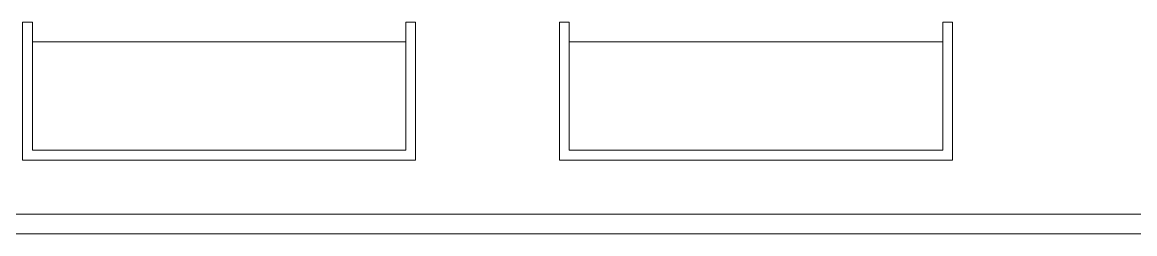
# Model space of a CAD drawing. Header units: metres. Extents: x 599 to 707, y 227 to 318.
# Drawn here: x 655.81 to 661.48, y 254.99 to 256.06 of the extents above; entities that cross this region are included whole.
import ezdxf

# ---------------------------------------------------------------- set-up
doc = ezdxf.new("R2010")
doc.units = ezdxf.units.M
doc.layers.add('gradas', color=35, linetype='Continuous', lineweight=5)
doc.layers.add('mallaciclo', color=170, linetype='Continuous', lineweight=5)

msp = doc.modelspace()

# ---------------------------------------------------------------- linework, layer by layer
at = {"layer": 'gradas'}
for p, q in [((655.8161, 255.3633), (655.8161, 256.0633)), ((655.8161, 256.0633), (655.8661, 256.0633)), ((655.8661, 255.4133), (655.8661, 256.0633)), ((657.7661, 256.0633), (657.7661, 255.4133)), ((657.7661, 256.0633), (657.8161, 256.0633)), ((657.8161, 256.0633), (657.8161, 255.3633)), ((658.5481, 255.3633), (658.5481, 256.0633)), ((658.5481, 256.0633), (658.5981, 256.0633)), ((658.5981, 255.4133), (658.5981, 256.0633)), ((660.4981, 256.0633), (660.4981, 255.4133)), ((660.4981, 256.0633), (660.5481, 256.0633)), ((660.5481, 256.0633), (660.5481, 255.3633)), ((655.8661, 255.9633), (657.7661, 255.9633)), ((658.5981, 255.9633), (660.4981, 255.9633)), ((657.7661, 255.4133), (655.8661, 255.4133)), ((660.4981, 255.4133), (658.5981, 255.4133)), ((657.8161, 255.3633), (655.8161, 255.3633)), ((660.5481, 255.3633), (658.5481, 255.3633))]:
    msp.add_line(p, q, dxfattribs=at)
at = {"layer": 'mallaciclo'}
for p, q in [((649.7146, 255.089), (675.4846, 255.089)), ((649.7146, 254.989), (675.4846, 254.989))]:
    msp.add_line(p, q, dxfattribs=at)

doc.saveas('drawing.dxf')
